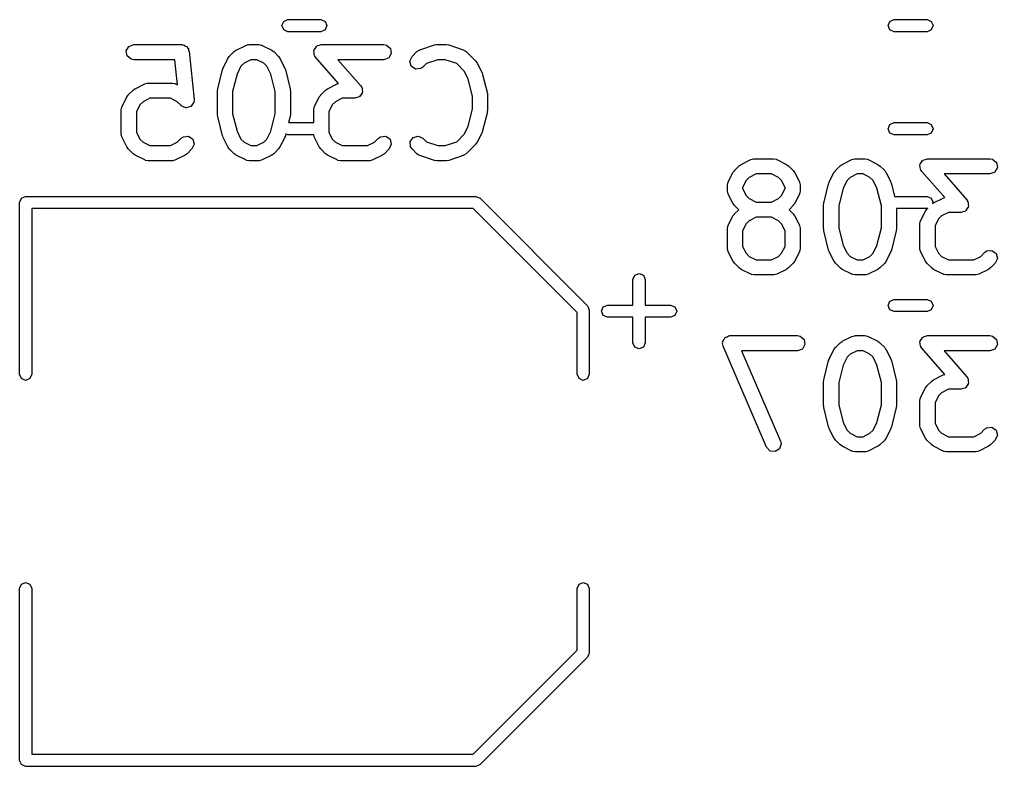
# Model space of a CAD drawing. Extents: x 54 to 297, y -260 to -31.
# Drawn here: x 126.18 to 135.86, y -79.32 to -71.93 of the extents above; entities that cross this region are included whole.
import ezdxf

# ---------------------------------------------------------------- set-up
doc = ezdxf.new("R2010")
doc.units = 0
doc.layers.add('BLACK', color=7, linetype='CONTINUOUS')

msp = doc.modelspace()

# ---------------------------------------------------------------- linework, layer by layer
at = {"layer": 'BLACK', "linetype": 'CONTINUOUS'}
for p, q in [((128.777, -71.99), (128.795, -71.9476)), ((128.795, -72.0324), (128.777, -71.99)), ((128.795, -71.9476), (128.837, -71.93)), ((128.837, -71.93), (129.163, -71.93)), ((129.163, -71.93), (129.205, -71.9476)), ((129.205, -71.9476), (129.223, -71.99)), ((129.223, -71.99), (129.205, -72.0324)), ((134.777, -71.99), (134.795, -71.9476)), ((134.795, -72.0324), (134.777, -71.99)), ((134.795, -71.9476), (134.837, -71.93)), ((134.837, -71.93), (135.163, -71.93)), ((135.163, -71.93), (135.205, -71.9476)), ((135.205, -71.9476), (135.223, -71.99)), ((135.223, -71.99), (135.205, -72.0324)), ((128.837, -72.05), (128.795, -72.0324)), ((129.163, -72.05), (128.837, -72.05)), ((129.205, -72.0324), (129.163, -72.05)), ((134.837, -72.05), (134.795, -72.0324)), ((135.163, -72.05), (134.837, -72.05)), ((135.205, -72.0324), (135.163, -72.05)), ((127.236, -72.2394), (127.261, -72.1949)), ((127.261, -72.1949), (127.31, -72.1774)), ((127.31, -72.1774), (127.786, -72.1774)), ((127.786, -72.1774), (127.79, -72.1781)), ((127.79, -72.1781), (127.791, -72.1776)), ((127.791, -72.1776), (127.794, -72.1789)), ((127.794, -72.1789), (127.811, -72.1819)), ((127.811, -72.1819), (127.824, -72.1921)), ((127.824, -72.1921), (127.838, -72.1987)), ((127.838, -72.1987), (127.843, -72.2081)), ((127.843, -72.2081), (127.851, -72.2149)), ((128.324, -72.2329), (128.419, -72.1853)), ((128.419, -72.1853), (128.444, -72.1779)), ((128.444, -72.1779), (128.448, -72.1789)), ((128.448, -72.1789), (128.452, -72.1774)), ((128.452, -72.1774), (128.548, -72.1774)), ((128.548, -72.1774), (128.573, -72.1819)), ((128.573, -72.1819), (128.577, -72.1848)), ((128.577, -72.1848), (128.581, -72.1853)), ((128.581, -72.1853), (128.676, -72.2329)), ((129.096, -72.2282), (129.108, -72.2124)), ((129.108, -72.2124), (129.118, -72.1949)), ((129.118, -72.1949), (129.124, -72.1929)), ((129.124, -72.1929), (129.128, -72.1882)), ((129.128, -72.1882), (129.148, -72.1843)), ((129.148, -72.1843), (129.167, -72.1774)), ((129.167, -72.1774), (129.786, -72.1774)), ((129.786, -72.1774), (129.811, -72.1819)), ((129.811, -72.1819), (129.851, -72.2149)), ((130.143, -72.2288), (130.286, -72.1812)), ((130.286, -72.1812), (130.308, -72.1779)), ((130.308, -72.1779), (130.31, -72.1774)), ((130.31, -72.1774), (130.405, -72.1774)), ((130.405, -72.1774), (130.427, -72.1813)), ((130.427, -72.1813), (130.428, -72.1812)), ((130.428, -72.1812), (130.571, -72.2288)), ((127.245, -72.2899), (127.236, -72.2394)), ((127.284, -72.3229), (127.245, -72.2899)), ((127.851, -72.2149), (127.853, -72.2306)), ((127.853, -72.2306), (127.86, -72.2449)), ((127.86, -72.2449), (127.908, -72.7211)), ((128.242, -72.3141), (128.256, -72.2961)), ((128.256, -72.2946), (128.304, -72.247)), ((128.256, -72.2961), (128.256, -72.2946)), ((128.304, -72.247), (128.322, -72.2341)), ((128.322, -72.2341), (128.324, -72.2329)), ((128.676, -72.2329), (128.694, -72.2463)), ((128.694, -72.2463), (128.696, -72.247)), ((128.696, -72.247), (128.744, -72.2946)), ((128.744, -72.2946), (128.756, -72.313)), ((129.093, -72.2394), (129.096, -72.2342)), ((129.096, -72.2593), (129.093, -72.2394)), ((129.096, -72.2342), (129.096, -72.2282)), ((129.097, -72.2795), (129.096, -72.2593)), ((129.101, -72.2868), (129.097, -72.2795)), ((129.102, -72.2899), (129.101, -72.2868)), ((129.104, -72.2921), (129.102, -72.2899)), ((129.11, -72.3018), (129.104, -72.2921)), ((129.338, -72.562), (129.11, -72.3018)), ((129.86, -72.2654), (129.834, -72.3098)), ((129.851, -72.2149), (129.86, -72.2654)), ((130.044, -72.3411), (130.066, -72.2946)), ((130.066, -72.2946), (130.114, -72.247)), ((130.114, -72.247), (130.135, -72.232)), ((130.135, -72.232), (130.139, -72.2316)), ((130.139, -72.2316), (130.143, -72.2288)), ((130.571, -72.2288), (130.594, -72.2413)), ((130.594, -72.2413), (130.597, -72.2451)), ((130.597, -72.2451), (130.601, -72.247)), ((130.601, -72.247), (130.696, -72.3422)), ((127.31, -72.3274), (127.284, -72.3229)), ((127.718, -72.3274), (127.31, -72.3274)), ((127.743, -72.5756), (127.718, -72.3274)), ((128.195, -72.4093), (128.242, -72.3141)), ((128.371, -72.392), (128.333, -72.469)), ((128.402, -72.3616), (128.371, -72.392)), ((128.47, -72.3274), (128.402, -72.3616)), ((128.53, -72.3274), (128.47, -72.3274)), ((128.598, -72.3616), (128.53, -72.3274)), ((128.629, -72.392), (128.598, -72.3616)), ((128.667, -72.469), (128.629, -72.392)), ((128.756, -72.313), (128.758, -72.3141)), ((128.758, -72.3141), (128.805, -72.4093)), ((129.786, -72.3274), (129.332, -72.3274)), ((129.332, -72.3274), (129.556, -72.5839)), ((129.834, -72.3098), (129.786, -72.3274)), ((130.058, -72.3906), (130.044, -72.3411)), ((130.1, -72.4201), (130.058, -72.3906)), ((130.172, -72.4007), (130.151, -72.4156)), ((130.207, -72.3656), (130.172, -72.4007)), ((130.322, -72.3274), (130.207, -72.3656)), ((130.393, -72.3274), (130.322, -72.3274)), ((130.507, -72.3656), (130.393, -72.3274)), ((130.581, -72.4397), (130.507, -72.3656)), ((130.696, -72.3422), (130.709, -72.3606)), ((130.709, -72.3606), (130.71, -72.3617)), ((130.71, -72.3617), (130.758, -72.4569)), ((128.142, -72.6151), (128.189, -72.4247)), ((128.189, -72.4247), (128.194, -72.4128)), ((128.194, -72.4128), (128.195, -72.4093)), ((128.333, -72.469), (128.289, -72.6426)), ((128.711, -72.6426), (128.667, -72.469)), ((128.805, -72.4093), (128.809, -72.4217)), ((128.809, -72.4217), (128.811, -72.4247)), ((128.811, -72.4247), (128.858, -72.6151)), ((130.151, -72.4156), (130.1, -72.4201)), ((130.62, -72.5167), (130.581, -72.4397)), ((130.758, -72.4569), (130.761, -72.4693)), ((130.761, -72.4693), (130.763, -72.4723)), ((130.763, -72.4723), (130.811, -72.6628)), ((127.324, -72.6139), (127.419, -72.5663)), ((127.419, -72.5663), (127.444, -72.5588)), ((127.444, -72.5588), (127.448, -72.5599)), ((127.448, -72.5599), (127.452, -72.5583)), ((127.452, -72.5583), (127.69, -72.5583)), ((127.69, -72.5583), (127.716, -72.5629)), ((127.716, -72.5629), (127.72, -72.5657)), ((127.72, -72.5657), (127.724, -72.5663)), ((127.724, -72.5663), (127.743, -72.5756)), ((129.228, -72.6139), (129.324, -72.5663)), ((129.324, -72.5663), (129.338, -72.562)), ((129.556, -72.5839), (129.562, -72.5936)), ((129.562, -72.5936), (129.565, -72.5958)), ((129.565, -72.5958), (129.565, -72.5989)), ((129.565, -72.5989), (129.57, -72.6062)), ((130.663, -72.6902), (130.62, -72.5167)), ((127.195, -72.7903), (127.242, -72.695)), ((127.242, -72.695), (127.256, -72.677)), ((127.256, -72.6755), (127.304, -72.6279)), ((127.256, -72.677), (127.256, -72.6755)), ((127.304, -72.6279), (127.322, -72.6151)), ((127.322, -72.6151), (127.324, -72.6139)), ((128.139, -72.6333), (128.142, -72.6186)), ((128.139, -72.8714), (128.139, -72.6333)), ((128.142, -72.6186), (128.142, -72.6151)), ((128.289, -72.6426), (128.289, -72.8622)), ((128.711, -72.8622), (128.711, -72.6426)), ((128.858, -72.6151), (128.86, -72.6301)), ((128.86, -72.6301), (128.861, -72.6333)), ((128.861, -72.6333), (128.861, -72.8714)), ((129.1, -72.7903), (129.147, -72.695)), ((129.147, -72.695), (129.161, -72.677)), ((129.161, -72.6755), (129.209, -72.6279)), ((129.161, -72.677), (129.161, -72.6755)), ((129.209, -72.6279), (129.227, -72.6151)), ((129.227, -72.6151), (129.228, -72.6139)), ((129.543, -72.6928), (129.539, -72.6975)), ((129.548, -72.6908), (129.543, -72.6928)), ((129.558, -72.6733), (129.548, -72.6908)), ((129.571, -72.6575), (129.558, -72.6733)), ((129.57, -72.6062), (129.57, -72.6264)), ((129.57, -72.6264), (129.574, -72.6464)), ((129.574, -72.6464), (129.571, -72.6515)), ((129.571, -72.6515), (129.571, -72.6575)), ((130.663, -72.8146), (130.663, -72.6902)), ((130.811, -72.6628), (130.812, -72.6777)), ((130.812, -72.6777), (130.813, -72.681)), ((130.813, -72.681), (130.813, -72.8238)), ((127.194, -72.7947), (127.195, -72.7903)), ((127.371, -72.773), (127.337, -72.8415)), ((127.402, -72.7426), (127.371, -72.773)), ((127.47, -72.7083), (127.402, -72.7426)), ((127.673, -72.7083), (127.47, -72.7083)), ((127.741, -72.7426), (127.673, -72.7083)), ((127.78, -72.7816), (127.741, -72.7426)), ((127.781, -72.7818), (127.78, -72.7816)), ((127.781, -72.7823), (127.781, -72.7818)), ((127.804, -72.7926), (127.781, -72.7823)), ((127.827, -72.8033), (127.804, -72.7926)), ((127.876, -72.79), (127.852, -72.7965)), ((127.877, -72.7896), (127.876, -72.79)), ((127.891, -72.7686), (127.877, -72.7895)), ((127.877, -72.7895), (127.877, -72.7896)), ((127.906, -72.748), (127.891, -72.7686)), ((127.908, -72.7211), (127.906, -72.7471)), ((127.906, -72.7471), (127.906, -72.7475)), ((127.906, -72.7475), (127.906, -72.748)), ((129.099, -72.7947), (129.1, -72.7903)), ((129.276, -72.773), (129.242, -72.8415)), ((129.306, -72.7426), (129.276, -72.773)), ((129.375, -72.7083), (129.306, -72.7426)), ((129.5, -72.7083), (129.375, -72.7083)), ((129.519, -72.7014), (129.5, -72.7083)), ((129.539, -72.6975), (129.519, -72.7014)), ((127.187, -72.8238), (127.191, -72.7982)), ((127.187, -73.0619), (127.187, -72.8238)), ((127.191, -72.7982), (127.194, -72.7947)), ((127.337, -72.8415), (127.337, -73.0442)), ((127.828, -72.8034), (127.827, -72.8032)), ((127.827, -72.8032), (127.827, -72.8033)), ((127.852, -72.7965), (127.828, -72.8034)), ((128.14, -72.8747), (128.139, -72.8714)), ((128.142, -72.8896), (128.14, -72.8747)), ((128.189, -73.0801), (128.142, -72.8896)), ((128.289, -72.8622), (128.333, -73.0357)), ((128.667, -73.0357), (128.711, -72.8622)), ((128.858, -72.8896), (128.843, -72.95)), ((128.861, -72.8714), (128.858, -72.8862)), ((128.858, -72.8862), (128.858, -72.8896)), ((129.092, -72.8238), (129.096, -72.7982)), ((129.092, -72.95), (129.092, -72.8238)), ((129.096, -72.7982), (129.099, -72.7947)), ((129.242, -72.8415), (129.242, -73.0442)), ((130.62, -72.9881), (130.663, -72.8146)), ((130.811, -72.842), (130.763, -73.0325)), ((130.813, -72.8238), (130.81, -72.8386)), ((130.81, -72.8386), (130.811, -72.842)), ((128.843, -72.95), (129.092, -72.95)), ((134.777, -73.01), (134.795, -72.9676)), ((134.795, -72.9676), (134.837, -72.95)), ((134.837, -72.95), (135.163, -72.95)), ((135.163, -72.95), (135.205, -72.9676)), ((135.205, -72.9676), (135.223, -73.01)), ((127.188, -73.0661), (127.187, -73.0619)), ((127.187, -73.0705), (127.188, -73.0661)), ((127.195, -73.0954), (127.187, -73.0705)), ((127.337, -73.0442), (127.371, -73.1127)), ((128.191, -73.083), (128.189, -73.0801)), ((128.195, -73.0954), (128.191, -73.083)), ((128.333, -73.0357), (128.371, -73.1127)), ((128.629, -73.1127), (128.667, -73.0357)), ((128.811, -73.0801), (128.806, -73.0919)), ((128.816, -73.0611), (128.811, -73.0801)), ((128.837, -73.07), (128.816, -73.0611)), ((129.092, -73.07), (128.837, -73.07)), ((129.092, -73.0705), (129.092, -73.07)), ((129.1, -73.0954), (129.092, -73.0705)), ((129.242, -73.0442), (129.276, -73.1127)), ((130.076, -73.0957), (130.126, -73.0824)), ((130.126, -73.0824), (130.172, -73.1041)), ((130.507, -73.1392), (130.581, -73.0651)), ((130.581, -73.0651), (130.62, -72.9881)), ((130.758, -73.0478), (130.71, -73.1431)), ((130.763, -73.0325), (130.758, -73.0443)), ((130.758, -73.0443), (130.758, -73.0478)), ((134.795, -73.0524), (134.777, -73.01)), ((134.837, -73.07), (134.795, -73.0524)), ((135.163, -73.07), (134.837, -73.07)), ((135.205, -73.0524), (135.163, -73.07)), ((135.223, -73.01), (135.205, -73.0524)), ((127.242, -73.1907), (127.195, -73.0954)), ((127.371, -73.1127), (127.402, -73.1431)), ((127.402, -73.1431), (127.47, -73.1774)), ((127.47, -73.1774), (127.673, -73.1774)), ((127.673, -73.1774), (127.741, -73.1431)), ((127.741, -73.1431), (127.78, -73.1041)), ((127.78, -73.1041), (127.802, -73.0892)), ((127.802, -73.0892), (127.853, -73.0847)), ((127.853, -73.0847), (127.895, -73.1141)), ((127.908, -73.1637), (127.886, -73.2102)), ((127.895, -73.1141), (127.908, -73.1637)), ((128.242, -73.1907), (128.195, -73.0954)), ((128.371, -73.1127), (128.402, -73.1431)), ((128.402, -73.1431), (128.47, -73.1774)), ((128.47, -73.1774), (128.53, -73.1774)), ((128.53, -73.1774), (128.598, -73.1431)), ((128.598, -73.1431), (128.629, -73.1127)), ((128.805, -73.0954), (128.758, -73.1907)), ((128.806, -73.0919), (128.805, -73.0954)), ((129.147, -73.1907), (129.1, -73.0954)), ((129.276, -73.1127), (129.306, -73.1431)), ((129.306, -73.1431), (129.375, -73.1774)), ((129.375, -73.1774), (129.625, -73.1774)), ((129.625, -73.1774), (129.694, -73.1431)), ((129.694, -73.1431), (129.733, -73.1041)), ((129.733, -73.1041), (129.754, -73.0892)), ((129.754, -73.0892), (129.805, -73.0847)), ((129.805, -73.0847), (129.847, -73.1141)), ((129.86, -73.1637), (129.839, -73.2102)), ((129.847, -73.1141), (129.86, -73.1637)), ((130.047, -73.1377), (130.076, -73.0957)), ((130.051, -73.1888), (130.047, -73.1377)), ((130.172, -73.1041), (130.207, -73.1392)), ((130.207, -73.1392), (130.322, -73.1774)), ((130.322, -73.1774), (130.393, -73.1774)), ((130.393, -73.1774), (130.507, -73.1392)), ((130.696, -73.1626), (130.601, -73.2578)), ((130.697, -73.1611), (130.696, -73.1626)), ((130.71, -73.1431), (130.697, -73.1611)), ((127.244, -73.1918), (127.242, -73.1907)), ((127.256, -73.2102), (127.244, -73.1918)), ((127.304, -73.2578), (127.256, -73.2102)), ((127.306, -73.2585), (127.304, -73.2578)), ((127.324, -73.2718), (127.306, -73.2585)), ((127.419, -73.3195), (127.324, -73.2718)), ((127.819, -73.2718), (127.724, -73.3195)), ((127.82, -73.2707), (127.819, -73.2718)), ((127.839, -73.2578), (127.82, -73.2707)), ((127.886, -73.2102), (127.839, -73.2578)), ((128.244, -73.1918), (128.242, -73.1907)), ((128.256, -73.2102), (128.244, -73.1918)), ((128.304, -73.2578), (128.256, -73.2102)), ((128.306, -73.2585), (128.304, -73.2578)), ((128.324, -73.2718), (128.306, -73.2585)), ((128.419, -73.3195), (128.324, -73.2718)), ((128.676, -73.2718), (128.581, -73.3195)), ((128.678, -73.2707), (128.676, -73.2718)), ((128.696, -73.2578), (128.678, -73.2707)), ((128.744, -73.2102), (128.696, -73.2578)), ((128.758, -73.1907), (128.744, -73.2087)), ((128.744, -73.2087), (128.744, -73.2102)), ((129.148, -73.1918), (129.147, -73.1907)), ((129.161, -73.2102), (129.148, -73.1918)), ((129.209, -73.2578), (129.161, -73.2102)), ((129.21, -73.2585), (129.209, -73.2578)), ((129.228, -73.2718), (129.21, -73.2585)), ((129.324, -73.3195), (129.228, -73.2718)), ((129.772, -73.2718), (129.676, -73.3195)), ((129.773, -73.2707), (129.772, -73.2718)), ((129.791, -73.2578), (129.773, -73.2707)), ((129.839, -73.2102), (129.791, -73.2578)), ((130.066, -73.2102), (130.051, -73.1888)), ((130.114, -73.2578), (130.066, -73.2102)), ((130.118, -73.2597), (130.114, -73.2578)), ((130.12, -73.2635), (130.118, -73.2597)), ((130.143, -73.2759), (130.12, -73.2635)), ((130.286, -73.3235), (130.143, -73.2759)), ((130.571, -73.2759), (130.428, -73.3235)), ((130.575, -73.2731), (130.571, -73.2759)), ((130.579, -73.2727), (130.575, -73.2731)), ((130.601, -73.2578), (130.579, -73.2727)), ((127.423, -73.32), (127.419, -73.3195)), ((127.427, -73.3229), (127.423, -73.32)), ((127.452, -73.3274), (127.427, -73.3229)), ((127.69, -73.3274), (127.452, -73.3274)), ((127.695, -73.3258), (127.69, -73.3274)), ((127.699, -73.3269), (127.695, -73.3258)), ((127.724, -73.3195), (127.699, -73.3269)), ((128.423, -73.32), (128.419, -73.3195)), ((128.427, -73.3229), (128.423, -73.32)), ((128.452, -73.3274), (128.427, -73.3229)), ((128.548, -73.3274), (128.452, -73.3274)), ((128.552, -73.3258), (128.548, -73.3274)), ((128.556, -73.3269), (128.552, -73.3258)), ((128.581, -73.3195), (128.556, -73.3269)), ((129.328, -73.32), (129.324, -73.3195)), ((129.331, -73.3229), (129.328, -73.32)), ((129.357, -73.3274), (129.331, -73.3229)), ((129.643, -73.3274), (129.357, -73.3274)), ((129.647, -73.3258), (129.643, -73.3274)), ((129.651, -73.3269), (129.647, -73.3258)), ((129.676, -73.3195), (129.651, -73.3269)), ((130.287, -73.3235), (130.286, -73.3235)), ((130.31, -73.3274), (130.287, -73.3235)), ((130.405, -73.3274), (130.31, -73.3274)), ((130.406, -73.3268), (130.405, -73.3274)), ((130.428, -73.3235), (130.406, -73.3268)), ((133.304, -73.377), (133.322, -73.3641)), ((133.322, -73.3641), (133.324, -73.3629)), ((133.324, -73.3629), (133.419, -73.3153)), ((133.419, -73.3153), (133.444, -73.3079)), ((133.444, -73.3079), (133.448, -73.3089)), ((133.448, -73.3089), (133.452, -73.3074)), ((133.452, -73.3074), (133.643, -73.3074)), ((133.643, -73.3074), (133.669, -73.3119)), ((133.669, -73.3119), (133.672, -73.3148)), ((133.672, -73.3148), (133.676, -73.3153)), ((133.676, -73.3153), (133.772, -73.3629)), ((133.772, -73.3629), (133.79, -73.3763)), ((134.304, -73.377), (134.322, -73.3641)), ((134.322, -73.3641), (134.324, -73.3629)), ((134.324, -73.3629), (134.419, -73.3153)), ((134.419, -73.3153), (134.444, -73.3079)), ((134.444, -73.3079), (134.448, -73.3089)), ((134.448, -73.3089), (134.452, -73.3074)), ((134.452, -73.3074), (134.548, -73.3074)), ((134.548, -73.3074), (134.573, -73.3119)), ((134.573, -73.3119), (134.577, -73.3148)), ((134.577, -73.3148), (134.581, -73.3153)), ((134.581, -73.3153), (134.676, -73.3629)), ((134.676, -73.3629), (134.694, -73.3763)), ((135.093, -73.3694), (135.096, -73.3642)), ((135.096, -73.3893), (135.093, -73.3694)), ((135.096, -73.3582), (135.108, -73.3424)), ((135.096, -73.3642), (135.096, -73.3582)), ((135.108, -73.3424), (135.118, -73.3249)), ((135.118, -73.3249), (135.124, -73.3229)), ((135.124, -73.3229), (135.128, -73.3182)), ((135.128, -73.3182), (135.148, -73.3143)), ((135.148, -73.3143), (135.167, -73.3074)), ((135.167, -73.3074), (135.786, -73.3074)), ((135.786, -73.3074), (135.811, -73.3119)), ((135.811, -73.3119), (135.851, -73.3449)), ((135.851, -73.3449), (135.86, -73.3954)), ((133.195, -73.5393), (133.242, -73.4441)), ((133.242, -73.4441), (133.256, -73.4261)), ((133.256, -73.4246), (133.304, -73.377)), ((133.256, -73.4261), (133.256, -73.4246)), ((133.47, -73.4574), (133.402, -73.4916)), ((133.625, -73.4574), (133.47, -73.4574)), ((133.694, -73.4916), (133.625, -73.4574)), ((133.79, -73.3763), (133.791, -73.377)), ((133.791, -73.377), (133.839, -73.4246)), ((133.839, -73.4246), (133.852, -73.443)), ((133.852, -73.443), (133.853, -73.4441)), ((133.853, -73.4441), (133.9, -73.5393)), ((134.195, -73.5393), (134.242, -73.4441)), ((134.242, -73.4441), (134.256, -73.4261)), ((134.256, -73.4246), (134.304, -73.377)), ((134.256, -73.4261), (134.256, -73.4246)), ((134.47, -73.4574), (134.402, -73.4916)), ((134.53, -73.4574), (134.47, -73.4574)), ((134.598, -73.4916), (134.53, -73.4574)), ((134.694, -73.3763), (134.696, -73.377)), ((134.696, -73.377), (134.744, -73.4246)), ((134.744, -73.4246), (134.756, -73.443)), ((134.756, -73.443), (134.758, -73.4441)), ((134.758, -73.4441), (134.805, -73.5393)), ((135.097, -73.4095), (135.096, -73.3893)), ((135.101, -73.4168), (135.097, -73.4095)), ((135.102, -73.4199), (135.101, -73.4168)), ((135.104, -73.4221), (135.102, -73.4199)), ((135.11, -73.4318), (135.104, -73.4221)), ((135.338, -73.692), (135.11, -73.4318)), ((135.786, -73.4574), (135.332, -73.4574)), ((135.332, -73.4574), (135.556, -73.7139)), ((135.834, -73.4398), (135.786, -73.4574)), ((135.86, -73.3954), (135.834, -73.4398)), ((133.187, -73.5729), (133.191, -73.5472)), ((133.191, -73.5472), (133.194, -73.5438)), ((133.194, -73.5438), (133.195, -73.5393)), ((133.371, -73.522), (133.337, -73.5906)), ((133.402, -73.4916), (133.371, -73.522)), ((133.724, -73.522), (133.694, -73.4916)), ((133.758, -73.5906), (133.724, -73.522)), ((133.9, -73.5393), (133.908, -73.5643)), ((133.908, -73.5643), (133.907, -73.5686)), ((134.142, -73.7451), (134.189, -73.5547)), ((134.189, -73.5547), (134.194, -73.5428)), ((134.194, -73.5428), (134.195, -73.5393)), ((134.371, -73.522), (134.333, -73.599)), ((134.402, -73.4916), (134.371, -73.522)), ((134.629, -73.522), (134.598, -73.4916)), ((134.667, -73.599), (134.629, -73.522)), ((134.805, -73.5393), (134.809, -73.5517)), ((134.809, -73.5517), (134.811, -73.5547)), ((134.811, -73.5547), (134.842, -73.68)), ((133.187, -73.6205), (133.187, -73.5729)), ((133.188, -73.6247), (133.187, -73.6205)), ((133.187, -73.629), (133.188, -73.6247)), ((133.195, -73.654), (133.187, -73.629)), ((133.242, -73.7493), (133.195, -73.654)), ((133.337, -73.5906), (133.337, -73.6028)), ((133.337, -73.6028), (133.371, -73.6713)), ((133.724, -73.6713), (133.758, -73.6028)), ((133.758, -73.6028), (133.758, -73.5906)), ((133.9, -73.654), (133.853, -73.7493)), ((133.901, -73.6496), (133.9, -73.654)), ((133.904, -73.6461), (133.901, -73.6496)), ((133.908, -73.6205), (133.904, -73.6461)), ((133.907, -73.5686), (133.908, -73.5729)), ((133.908, -73.5729), (133.908, -73.6205)), ((134.333, -73.599), (134.289, -73.7726)), ((134.711, -73.7726), (134.667, -73.599)), ((126.18, -73.74), (126.198, -73.6976)), ((126.18, -75.44), (126.18, -73.74)), ((126.198, -73.6976), (126.24, -73.68)), ((126.24, -73.68), (130.696, -73.68)), ((130.696, -73.68), (130.738, -73.6976)), ((130.738, -73.6976), (131.802, -74.762)), ((133.244, -73.7504), (133.242, -73.7493)), ((133.256, -73.7687), (133.244, -73.7504)), ((133.371, -73.6713), (133.402, -73.7017)), ((133.402, -73.7017), (133.47, -73.736)), ((133.47, -73.736), (133.625, -73.736)), ((133.625, -73.736), (133.694, -73.7017)), ((133.694, -73.7017), (133.724, -73.6713)), ((133.853, -73.7493), (133.839, -73.7673)), ((134.139, -73.7633), (134.142, -73.7486)), ((134.142, -73.7486), (134.142, -73.7451)), ((134.842, -73.68), (135.163, -73.68)), ((135.163, -73.68), (135.205, -73.6976)), ((135.205, -73.6976), (135.223, -73.74)), ((135.223, -73.74), (135.218, -73.7515)), ((135.218, -73.7515), (135.227, -73.7451)), ((135.227, -73.7451), (135.228, -73.7439)), ((135.228, -73.7439), (135.324, -73.6963)), ((135.324, -73.6963), (135.338, -73.692)), ((135.556, -73.7139), (135.562, -73.7236)), ((135.562, -73.7236), (135.565, -73.7258)), ((135.565, -73.7258), (135.565, -73.7289)), ((135.565, -73.7289), (135.57, -73.7362)), ((135.57, -73.7362), (135.57, -73.7564)), ((135.57, -73.7564), (135.574, -73.7764)), ((130.671, -73.8), (126.3, -73.8)), ((126.3, -73.8), (126.3, -75.44)), ((131.7, -74.8293), (130.671, -73.8)), ((133.242, -73.8726), (133.256, -73.8546)), ((133.299, -73.811), (133.256, -73.7687)), ((133.256, -73.8532), (133.299, -73.811)), ((133.256, -73.8546), (133.256, -73.8532)), ((133.839, -73.7687), (133.797, -73.811)), ((133.797, -73.811), (133.839, -73.8532)), ((133.839, -73.7673), (133.839, -73.7687)), ((133.839, -73.8532), (133.852, -73.8715)), ((134.139, -74.0014), (134.139, -73.7633)), ((134.289, -73.7726), (134.289, -73.9922)), ((134.711, -73.9922), (134.711, -73.7726)), ((135.163, -73.8), (134.861, -73.8)), ((134.861, -73.8), (134.861, -74.0014)), ((135.1, -73.9203), (135.147, -73.825)), ((135.147, -73.825), (135.161, -73.807)), ((135.161, -73.8055), (135.17, -73.7972)), ((135.161, -73.807), (135.161, -73.8055)), ((135.17, -73.7972), (135.163, -73.8)), ((135.375, -73.8383), (135.306, -73.8726)), ((135.5, -73.8383), (135.375, -73.8383)), ((135.519, -73.8314), (135.5, -73.8383)), ((135.539, -73.8275), (135.519, -73.8314)), ((135.543, -73.8228), (135.539, -73.8275)), ((135.548, -73.8208), (135.543, -73.8228)), ((135.558, -73.8033), (135.548, -73.8208)), ((135.571, -73.7875), (135.558, -73.8033)), ((135.574, -73.7764), (135.571, -73.7815)), ((135.571, -73.7815), (135.571, -73.7875)), ((133.195, -73.9679), (133.242, -73.8726)), ((133.371, -73.9506), (133.337, -74.0191)), ((133.402, -73.9202), (133.371, -73.9506)), ((133.47, -73.886), (133.402, -73.9202)), ((133.625, -73.886), (133.47, -73.886)), ((133.694, -73.9202), (133.625, -73.886)), ((133.724, -73.9506), (133.694, -73.9202)), ((133.758, -74.0191), (133.724, -73.9506)), ((133.852, -73.8715), (133.853, -73.8726)), ((133.853, -73.8726), (133.9, -73.9679)), ((135.092, -73.9538), (135.096, -73.9282)), ((135.092, -74.1919), (135.092, -73.9538)), ((135.096, -73.9282), (135.099, -73.9247)), ((135.099, -73.9247), (135.1, -73.9203)), ((135.276, -73.903), (135.242, -73.9715)), ((135.306, -73.8726), (135.276, -73.903)), ((133.187, -74.0014), (133.191, -73.9758)), ((133.187, -74.1919), (133.187, -74.0014)), ((133.191, -73.9758), (133.194, -73.9723)), ((133.194, -73.9723), (133.195, -73.9679)), ((133.337, -74.0191), (133.337, -74.1742)), ((133.758, -74.1742), (133.758, -74.0191)), ((133.9, -73.9679), (133.908, -73.9929)), ((133.908, -73.9929), (133.907, -73.9972)), ((133.907, -73.9972), (133.908, -74.0014)), ((133.908, -74.0014), (133.908, -74.1919)), ((134.14, -74.0047), (134.139, -74.0014)), ((134.142, -74.0196), (134.14, -74.0047)), ((134.189, -74.2101), (134.142, -74.0196)), ((134.289, -73.9922), (134.333, -74.1657)), ((134.667, -74.1657), (134.711, -73.9922)), ((134.858, -74.0196), (134.811, -74.2101)), ((134.861, -74.0014), (134.858, -74.0162)), ((134.858, -74.0162), (134.858, -74.0196)), ((135.242, -73.9715), (135.242, -74.1742)), ((133.188, -74.1961), (133.187, -74.1919)), ((133.187, -74.2005), (133.188, -74.1961)), ((133.195, -74.2254), (133.187, -74.2005)), ((133.242, -74.3207), (133.195, -74.2254)), ((133.337, -74.1742), (133.371, -74.2427)), ((133.371, -74.2427), (133.402, -74.2731)), ((133.694, -74.2731), (133.724, -74.2427)), ((133.724, -74.2427), (133.758, -74.1742)), ((133.9, -74.2254), (133.853, -74.3207)), ((133.901, -74.221), (133.9, -74.2254)), ((133.904, -74.2176), (133.901, -74.221)), ((133.908, -74.1919), (133.904, -74.2176)), ((134.191, -74.213), (134.189, -74.2101)), ((134.195, -74.2254), (134.191, -74.213)), ((134.242, -74.3207), (134.195, -74.2254)), ((134.333, -74.1657), (134.371, -74.2427)), ((134.371, -74.2427), (134.402, -74.2731)), ((134.598, -74.2731), (134.629, -74.2427)), ((134.629, -74.2427), (134.667, -74.1657)), ((134.805, -74.2254), (134.758, -74.3207)), ((134.806, -74.2219), (134.805, -74.2254)), ((134.811, -74.2101), (134.806, -74.2219)), ((135.093, -74.1961), (135.092, -74.1919)), ((135.092, -74.2005), (135.093, -74.1961)), ((135.1, -74.2254), (135.092, -74.2005)), ((135.147, -74.3207), (135.1, -74.2254)), ((135.242, -74.1742), (135.276, -74.2427)), ((135.276, -74.2427), (135.306, -74.2731)), ((135.694, -74.2731), (135.733, -74.2341)), ((135.733, -74.2341), (135.754, -74.2192)), ((135.754, -74.2192), (135.805, -74.2147)), ((135.805, -74.2147), (135.847, -74.2441)), ((135.847, -74.2441), (135.86, -74.2937)), ((133.244, -74.3218), (133.242, -74.3207)), ((133.256, -74.3402), (133.244, -74.3218)), ((133.304, -74.3878), (133.256, -74.3402)), ((133.402, -74.2731), (133.47, -74.3074)), ((133.47, -74.3074), (133.625, -74.3074)), ((133.625, -74.3074), (133.694, -74.2731)), ((133.839, -74.3402), (133.791, -74.3878)), ((133.853, -74.3207), (133.839, -74.3387)), ((133.839, -74.3387), (133.839, -74.3402)), ((134.244, -74.3218), (134.242, -74.3207)), ((134.256, -74.3402), (134.244, -74.3218)), ((134.304, -74.3878), (134.256, -74.3402)), ((134.402, -74.2731), (134.47, -74.3074)), ((134.47, -74.3074), (134.53, -74.3074)), ((134.53, -74.3074), (134.598, -74.2731)), ((134.744, -74.3402), (134.696, -74.3878)), ((134.758, -74.3207), (134.744, -74.3387)), ((134.744, -74.3387), (134.744, -74.3402)), ((135.148, -74.3218), (135.147, -74.3207)), ((135.161, -74.3402), (135.148, -74.3218)), ((135.209, -74.3878), (135.161, -74.3402)), ((135.306, -74.2731), (135.375, -74.3074)), ((135.375, -74.3074), (135.625, -74.3074)), ((135.625, -74.3074), (135.694, -74.2731)), ((135.839, -74.3402), (135.791, -74.3878)), ((135.86, -74.2937), (135.839, -74.3402)), ((133.306, -74.3885), (133.304, -74.3878)), ((133.324, -74.4018), (133.306, -74.3885)), ((133.419, -74.4495), (133.324, -74.4018)), ((133.772, -74.4018), (133.676, -74.4495)), ((133.773, -74.4007), (133.772, -74.4018)), ((133.791, -74.3878), (133.773, -74.4007)), ((134.306, -74.3885), (134.304, -74.3878)), ((134.324, -74.4018), (134.306, -74.3885)), ((134.419, -74.4495), (134.324, -74.4018)), ((134.676, -74.4018), (134.581, -74.4495)), ((134.678, -74.4007), (134.676, -74.4018)), ((134.696, -74.3878), (134.678, -74.4007)), ((135.21, -74.3885), (135.209, -74.3878)), ((135.228, -74.4018), (135.21, -74.3885)), ((135.324, -74.4495), (135.228, -74.4018)), ((135.772, -74.4018), (135.676, -74.4495)), ((135.773, -74.4007), (135.772, -74.4018)), ((135.791, -74.3878), (135.773, -74.4007)), ((132.252, -74.5025), (132.27, -74.4601)), ((132.252, -74.755), (132.252, -74.5025)), ((132.27, -74.4601), (132.312, -74.4425)), ((132.312, -74.4425), (132.355, -74.4601)), ((132.355, -74.4601), (132.373, -74.5025)), ((132.373, -74.5025), (132.373, -74.755)), ((133.423, -74.45), (133.419, -74.4495)), ((133.427, -74.4529), (133.423, -74.45)), ((133.452, -74.4574), (133.427, -74.4529)), ((133.643, -74.4574), (133.452, -74.4574)), ((133.647, -74.4558), (133.643, -74.4574)), ((133.651, -74.4569), (133.647, -74.4558)), ((133.676, -74.4495), (133.651, -74.4569)), ((134.423, -74.45), (134.419, -74.4495)), ((134.427, -74.4529), (134.423, -74.45)), ((134.452, -74.4574), (134.427, -74.4529)), ((134.548, -74.4574), (134.452, -74.4574)), ((134.552, -74.4558), (134.548, -74.4574)), ((134.556, -74.4569), (134.552, -74.4558)), ((134.581, -74.4495), (134.556, -74.4569)), ((135.328, -74.45), (135.324, -74.4495)), ((135.331, -74.4529), (135.328, -74.45)), ((135.357, -74.4574), (135.331, -74.4529)), ((135.643, -74.4574), (135.357, -74.4574)), ((135.647, -74.4558), (135.643, -74.4574)), ((135.651, -74.4569), (135.647, -74.4558)), ((135.676, -74.4495), (135.651, -74.4569)), ((134.777, -74.76), (134.795, -74.7176)), ((134.795, -74.7176), (134.837, -74.7)), ((134.837, -74.7), (135.163, -74.7)), ((135.163, -74.7), (135.205, -74.7176)), ((135.205, -74.7176), (135.223, -74.76)), ((131.802, -74.762), (131.808, -74.7744)), ((131.808, -74.7744), (131.82, -74.8044)), ((131.82, -74.8044), (131.82, -75.44)), ((131.94, -74.815), (131.958, -74.7726)), ((131.958, -74.8574), (131.94, -74.815)), ((131.958, -74.7726), (132, -74.755)), ((132, -74.755), (132.252, -74.755)), ((132.373, -74.755), (132.625, -74.755)), ((132.625, -74.755), (132.667, -74.7726)), ((132.667, -74.7726), (132.685, -74.815)), ((132.685, -74.815), (132.667, -74.8574)), ((134.795, -74.8024), (134.777, -74.76)), ((134.837, -74.82), (134.795, -74.8024)), ((135.163, -74.82), (134.837, -74.82)), ((135.205, -74.8024), (135.163, -74.82)), ((135.223, -74.76), (135.205, -74.8024)), ((131.7, -75.44), (131.7, -74.8293)), ((132, -74.875), (131.958, -74.8574)), ((132.252, -74.875), (132, -74.875)), ((132.252, -75.1275), (132.252, -74.875)), ((132.625, -74.875), (132.373, -74.875)), ((132.373, -74.875), (132.373, -75.1275)), ((132.667, -74.8574), (132.625, -74.875)), ((133.14, -75.1194), (133.149, -75.1042)), ((133.149, -75.1042), (133.154, -75.0875)), ((133.154, -75.0875), (133.162, -75.0826)), ((133.162, -75.0826), (133.166, -75.0749)), ((133.166, -75.0749), (133.183, -75.0689)), ((133.183, -75.0689), (133.197, -75.0594)), ((133.197, -75.0594), (133.206, -75.0604)), ((133.206, -75.0604), (133.214, -75.0574)), ((133.214, -75.0574), (133.881, -75.0574)), ((133.881, -75.0574), (133.907, -75.0619)), ((133.907, -75.0619), (133.946, -75.0949)), ((133.946, -75.0949), (133.955, -75.1454)), ((134.304, -75.127), (134.322, -75.1141)), ((134.322, -75.1141), (134.324, -75.1129)), ((134.324, -75.1129), (134.419, -75.0653)), ((134.419, -75.0653), (134.444, -75.0579)), ((134.444, -75.0579), (134.448, -75.0589)), ((134.448, -75.0589), (134.452, -75.0574)), ((134.452, -75.0574), (134.548, -75.0574)), ((134.548, -75.0574), (134.573, -75.0619)), ((134.573, -75.0619), (134.577, -75.0648)), ((134.577, -75.0648), (134.581, -75.0653)), ((134.581, -75.0653), (134.676, -75.1129)), ((134.676, -75.1129), (134.694, -75.1263)), ((135.093, -75.1194), (135.096, -75.1142)), ((135.096, -75.1082), (135.108, -75.0924)), ((135.096, -75.1142), (135.096, -75.1082)), ((135.108, -75.0924), (135.118, -75.0749)), ((135.118, -75.0749), (135.124, -75.0729)), ((135.124, -75.0729), (135.128, -75.0682)), ((135.128, -75.0682), (135.148, -75.0643)), ((135.148, -75.0643), (135.167, -75.0574)), ((135.167, -75.0574), (135.786, -75.0574)), ((135.786, -75.0574), (135.811, -75.0619)), ((135.811, -75.0619), (135.851, -75.0949)), ((135.851, -75.0949), (135.86, -75.1454)), ((132.27, -75.1699), (132.252, -75.1275)), ((132.312, -75.1875), (132.27, -75.1699)), ((132.355, -75.1699), (132.312, -75.1875)), ((132.373, -75.1275), (132.355, -75.1699)), ((133.139, -75.1366), (133.142, -75.1281)), ((133.145, -75.1619), (133.139, -75.1366)), ((133.142, -75.1281), (133.14, -75.1194)), ((133.574, -76.1619), (133.145, -75.1619)), ((133.881, -75.2074), (133.328, -75.2074)), ((133.328, -75.2074), (133.712, -76.1028)), ((133.929, -75.1898), (133.881, -75.2074)), ((133.955, -75.1454), (133.929, -75.1898)), ((134.195, -75.2893), (134.242, -75.1941)), ((134.242, -75.1941), (134.256, -75.1761)), ((134.256, -75.1746), (134.304, -75.127)), ((134.256, -75.1761), (134.256, -75.1746)), ((134.47, -75.2074), (134.402, -75.2416)), ((134.53, -75.2074), (134.47, -75.2074)), ((134.598, -75.2416), (134.53, -75.2074)), ((134.694, -75.1263), (134.696, -75.127)), ((134.696, -75.127), (134.744, -75.1746)), ((134.744, -75.1746), (134.756, -75.193)), ((134.756, -75.193), (134.758, -75.1941)), ((134.758, -75.1941), (134.805, -75.2893)), ((135.096, -75.1393), (135.093, -75.1194)), ((135.097, -75.1595), (135.096, -75.1393)), ((135.101, -75.1668), (135.097, -75.1595)), ((135.102, -75.1699), (135.101, -75.1668)), ((135.104, -75.1721), (135.102, -75.1699)), ((135.11, -75.1818), (135.104, -75.1721)), ((135.338, -75.442), (135.11, -75.1818)), ((135.786, -75.2074), (135.332, -75.2074)), ((135.332, -75.2074), (135.556, -75.4639)), ((135.834, -75.1898), (135.786, -75.2074)), ((135.86, -75.1454), (135.834, -75.1898)), ((134.142, -75.4951), (134.189, -75.3047)), ((134.189, -75.3047), (134.194, -75.2928)), ((134.194, -75.2928), (134.195, -75.2893)), ((134.371, -75.272), (134.333, -75.349)), ((134.402, -75.2416), (134.371, -75.272)), ((134.629, -75.272), (134.598, -75.2416)), ((134.667, -75.349), (134.629, -75.272)), ((134.805, -75.2893), (134.809, -75.3017)), ((134.809, -75.3017), (134.811, -75.3047)), ((134.811, -75.3047), (134.858, -75.4951)), ((134.333, -75.349), (134.289, -75.5226)), ((134.711, -75.5226), (134.667, -75.349)), ((126.198, -75.4824), (126.18, -75.44)), ((126.24, -75.5), (126.198, -75.4824)), ((126.282, -75.4824), (126.24, -75.5)), ((126.3, -75.44), (126.282, -75.4824)), ((131.718, -75.4824), (131.7, -75.44)), ((131.76, -75.5), (131.718, -75.4824)), ((131.802, -75.4824), (131.76, -75.5)), ((131.82, -75.44), (131.802, -75.4824)), ((134.139, -75.5133), (134.142, -75.4986)), ((134.142, -75.4986), (134.142, -75.4951)), ((134.858, -75.4951), (134.86, -75.5101)), ((135.209, -75.5079), (135.227, -75.4951)), ((135.227, -75.4951), (135.228, -75.4939)), ((135.228, -75.4939), (135.324, -75.4463)), ((135.324, -75.4463), (135.338, -75.442)), ((135.556, -75.4639), (135.562, -75.4736)), ((135.562, -75.4736), (135.565, -75.4758)), ((135.565, -75.4758), (135.565, -75.4789)), ((135.565, -75.4789), (135.57, -75.4862)), ((135.57, -75.4862), (135.57, -75.5064)), ((134.139, -75.7514), (134.139, -75.5133)), ((134.289, -75.5226), (134.289, -75.7422)), ((134.711, -75.7422), (134.711, -75.5226)), ((134.86, -75.5101), (134.861, -75.5133)), ((134.861, -75.5133), (134.861, -75.7514)), ((135.1, -75.6703), (135.147, -75.575)), ((135.147, -75.575), (135.161, -75.557)), ((135.161, -75.5555), (135.209, -75.5079)), ((135.161, -75.557), (135.161, -75.5555)), ((135.375, -75.5883), (135.306, -75.6226)), ((135.5, -75.5883), (135.375, -75.5883)), ((135.519, -75.5814), (135.5, -75.5883)), ((135.539, -75.5775), (135.519, -75.5814)), ((135.543, -75.5728), (135.539, -75.5775)), ((135.548, -75.5708), (135.543, -75.5728)), ((135.558, -75.5533), (135.548, -75.5708)), ((135.571, -75.5375), (135.558, -75.5533)), ((135.57, -75.5064), (135.574, -75.5264)), ((135.574, -75.5264), (135.571, -75.5315)), ((135.571, -75.5315), (135.571, -75.5375)), ((135.092, -75.7038), (135.096, -75.6782)), ((135.096, -75.6782), (135.099, -75.6747)), ((135.099, -75.6747), (135.1, -75.6703)), ((135.276, -75.653), (135.242, -75.7215)), ((135.306, -75.6226), (135.276, -75.653)), ((134.14, -75.7547), (134.139, -75.7514)), ((134.142, -75.7696), (134.14, -75.7547)), ((134.189, -75.9601), (134.142, -75.7696)), ((134.289, -75.7422), (134.333, -75.9157)), ((134.667, -75.9157), (134.711, -75.7422)), ((134.858, -75.7696), (134.811, -75.9601)), ((134.861, -75.7514), (134.858, -75.7662)), ((134.858, -75.7662), (134.858, -75.7696)), ((135.092, -75.9419), (135.092, -75.7038)), ((135.242, -75.7215), (135.242, -75.9242)), ((134.191, -75.963), (134.189, -75.9601)), ((134.195, -75.9754), (134.191, -75.963)), ((134.242, -76.0707), (134.195, -75.9754)), ((134.333, -75.9157), (134.371, -75.9927)), ((134.629, -75.9927), (134.667, -75.9157)), ((134.805, -75.9754), (134.758, -76.0707)), ((134.806, -75.9719), (134.805, -75.9754)), ((134.811, -75.9601), (134.806, -75.9719)), ((135.093, -75.9461), (135.092, -75.9419)), ((135.092, -75.9505), (135.093, -75.9461)), ((135.1, -75.9754), (135.092, -75.9505)), ((135.147, -76.0707), (135.1, -75.9754)), ((135.242, -75.9242), (135.276, -75.9927)), ((135.694, -76.0231), (135.733, -75.9841)), ((135.733, -75.9841), (135.754, -75.9692)), ((135.754, -75.9692), (135.805, -75.9647)), ((135.805, -75.9647), (135.847, -75.9941)), ((134.244, -76.0718), (134.242, -76.0707)), ((134.256, -76.0902), (134.244, -76.0718)), ((134.371, -75.9927), (134.402, -76.0231)), ((134.402, -76.0231), (134.47, -76.0574)), ((134.47, -76.0574), (134.53, -76.0574)), ((134.53, -76.0574), (134.598, -76.0231)), ((134.598, -76.0231), (134.629, -75.9927)), ((134.758, -76.0707), (134.744, -76.0887)), ((135.148, -76.0718), (135.147, -76.0707)), ((135.161, -76.0902), (135.148, -76.0718)), ((135.276, -75.9927), (135.306, -76.0231)), ((135.306, -76.0231), (135.375, -76.0574)), ((135.375, -76.0574), (135.625, -76.0574)), ((135.625, -76.0574), (135.694, -76.0231)), ((135.86, -76.0437), (135.839, -76.0902)), ((135.847, -75.9941), (135.86, -76.0437)), ((133.609, -76.1993), (133.574, -76.1619)), ((133.703, -76.1773), (133.66, -76.2054)), ((133.718, -76.1282), (133.703, -76.1773)), ((133.712, -76.1028), (133.718, -76.1282)), ((134.304, -76.1378), (134.256, -76.0902)), ((134.306, -76.1385), (134.304, -76.1378)), ((134.324, -76.1518), (134.306, -76.1385)), ((134.419, -76.1995), (134.324, -76.1518)), ((134.676, -76.1518), (134.581, -76.1995)), ((134.678, -76.1507), (134.676, -76.1518)), ((134.696, -76.1378), (134.678, -76.1507)), ((134.744, -76.0902), (134.696, -76.1378)), ((134.744, -76.0887), (134.744, -76.0902)), ((135.209, -76.1378), (135.161, -76.0902)), ((135.21, -76.1385), (135.209, -76.1378)), ((135.228, -76.1518), (135.21, -76.1385)), ((135.324, -76.1995), (135.228, -76.1518)), ((135.772, -76.1518), (135.676, -76.1995)), ((135.773, -76.1507), (135.772, -76.1518)), ((135.791, -76.1378), (135.773, -76.1507)), ((135.839, -76.0902), (135.791, -76.1378)), ((133.66, -76.2054), (133.609, -76.1993)), ((134.423, -76.2), (134.419, -76.1995)), ((134.427, -76.2029), (134.423, -76.2)), ((134.452, -76.2074), (134.427, -76.2029)), ((134.548, -76.2074), (134.452, -76.2074)), ((134.552, -76.2058), (134.548, -76.2074)), ((134.556, -76.2069), (134.552, -76.2058)), ((134.581, -76.1995), (134.556, -76.2069)), ((135.328, -76.2), (135.324, -76.1995)), ((135.331, -76.2029), (135.328, -76.2)), ((135.357, -76.2074), (135.331, -76.2029)), ((135.643, -76.2074), (135.357, -76.2074)), ((135.647, -76.2058), (135.643, -76.2074)), ((135.651, -76.2069), (135.647, -76.2058)), ((135.676, -76.1995), (135.651, -76.2069)), ((126.18, -77.56), (126.198, -77.5176)), ((126.198, -77.5176), (126.24, -77.5)), ((126.24, -77.5), (126.282, -77.5176)), ((126.282, -77.5176), (126.3, -77.56)), ((131.7, -77.56), (131.718, -77.5176)), ((131.718, -77.5176), (131.76, -77.5)), ((131.76, -77.5), (131.802, -77.5176)), ((131.802, -77.5176), (131.82, -77.56)), ((126.18, -79.26), (126.18, -77.56)), ((126.3, -77.56), (126.3, -79.2)), ((131.7, -78.1707), (131.7, -77.56)), ((131.82, -77.56), (131.82, -78.1956)), ((130.671, -79.2), (131.7, -78.1707)), ((131.814, -78.2089), (131.802, -78.238)), ((131.82, -78.1956), (131.814, -78.2089)), ((131.802, -78.238), (130.738, -79.3024)), ((126.198, -79.3024), (126.18, -79.26)), ((126.3, -79.2), (130.671, -79.2)), ((126.24, -79.32), (126.198, -79.3024)), ((130.696, -79.32), (126.24, -79.32)), ((130.738, -79.3024), (130.696, -79.32))]:
    msp.add_line(p, q, dxfattribs=at)

doc.saveas('drawing.dxf')
